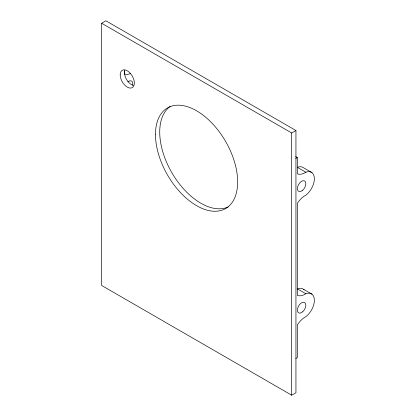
<?xml version="1.0" encoding="UTF-8"?>
<svg xmlns="http://www.w3.org/2000/svg" width="416" height="416" viewBox="0 0 416 416"><rect width="100%" height="100%" fill="white"/><g stroke="black" fill="none" stroke-linecap="round" stroke-linejoin="round"><path stroke-width="0.62" d="M101.639 23.254L105.893 20.8L295.942 130.525L295.942 392.746L291.689 395.2L101.639 285.475L101.639 23.254L291.689 132.98L295.942 130.525M295.812 158.413L297.357 157.518L297.357 173.878A17.3 9.989 -60 0 0 305.859 172.245A14.191 8.195 -60 0 1 314.361 178.786A14.191 8.195 -60 0 1 305.859 195.146A17.3 9.989 -60 0 0 297.357 203.325L297.357 295.407A17.3 9.989 -60 0 0 305.859 293.769A14.191 8.195 -60 0 1 314.361 300.316A14.191 8.195 -60 0 1 305.859 316.675A17.3 9.989 -60 0 0 297.357 324.854L297.357 357.573L295.812 358.467M295.766 156.598L297.357 157.518M311.943 172.64L303.441 167.731A14.191 8.195 -60 0 0 297.357 167.336L305.859 172.245M303.441 289.26L311.943 294.164M305.859 293.769L297.357 288.86A14.191 8.195 -60 0 1 304.158 289.936M291.689 132.98L291.689 395.2M124.311 70.824L124.311 73.97A17.3 9.989 -60 0 0 130.52 73.549M133.354 85.457A10.02 5.782 60 0 1 124.68 70.429M228.202 206.944A58.105 33.545 60 0 1 171.761 172.541A58.105 33.545 60 0 1 170.186 106.46M127.821 81.832A6.011 3.468 -60 0 1 132.668 85.14M302.708 311.782A6.011 3.468 -60 0 0 304.616 302.468A6.011 3.468 -60 0 0 297.502 308.776A6.011 3.468 -60 0 0 302.708 311.782M302.708 190.252A6.011 3.468 -60 0 0 304.616 180.944A6.011 3.468 -60 0 0 297.502 187.247A6.011 3.468 -60 0 0 302.708 190.252M120.188 74.859A10.02 5.782 60 0 0 130.811 88.078A10.02 5.782 60 0 0 130.811 73.913A10.02 5.782 60 0 0 120.188 74.859M155.48 134.498A58.105 33.545 60 0 0 217.11 211.172A58.105 33.545 60 0 0 217.11 128.996A58.105 33.545 60 0 0 155.48 134.498"/></g></svg>
